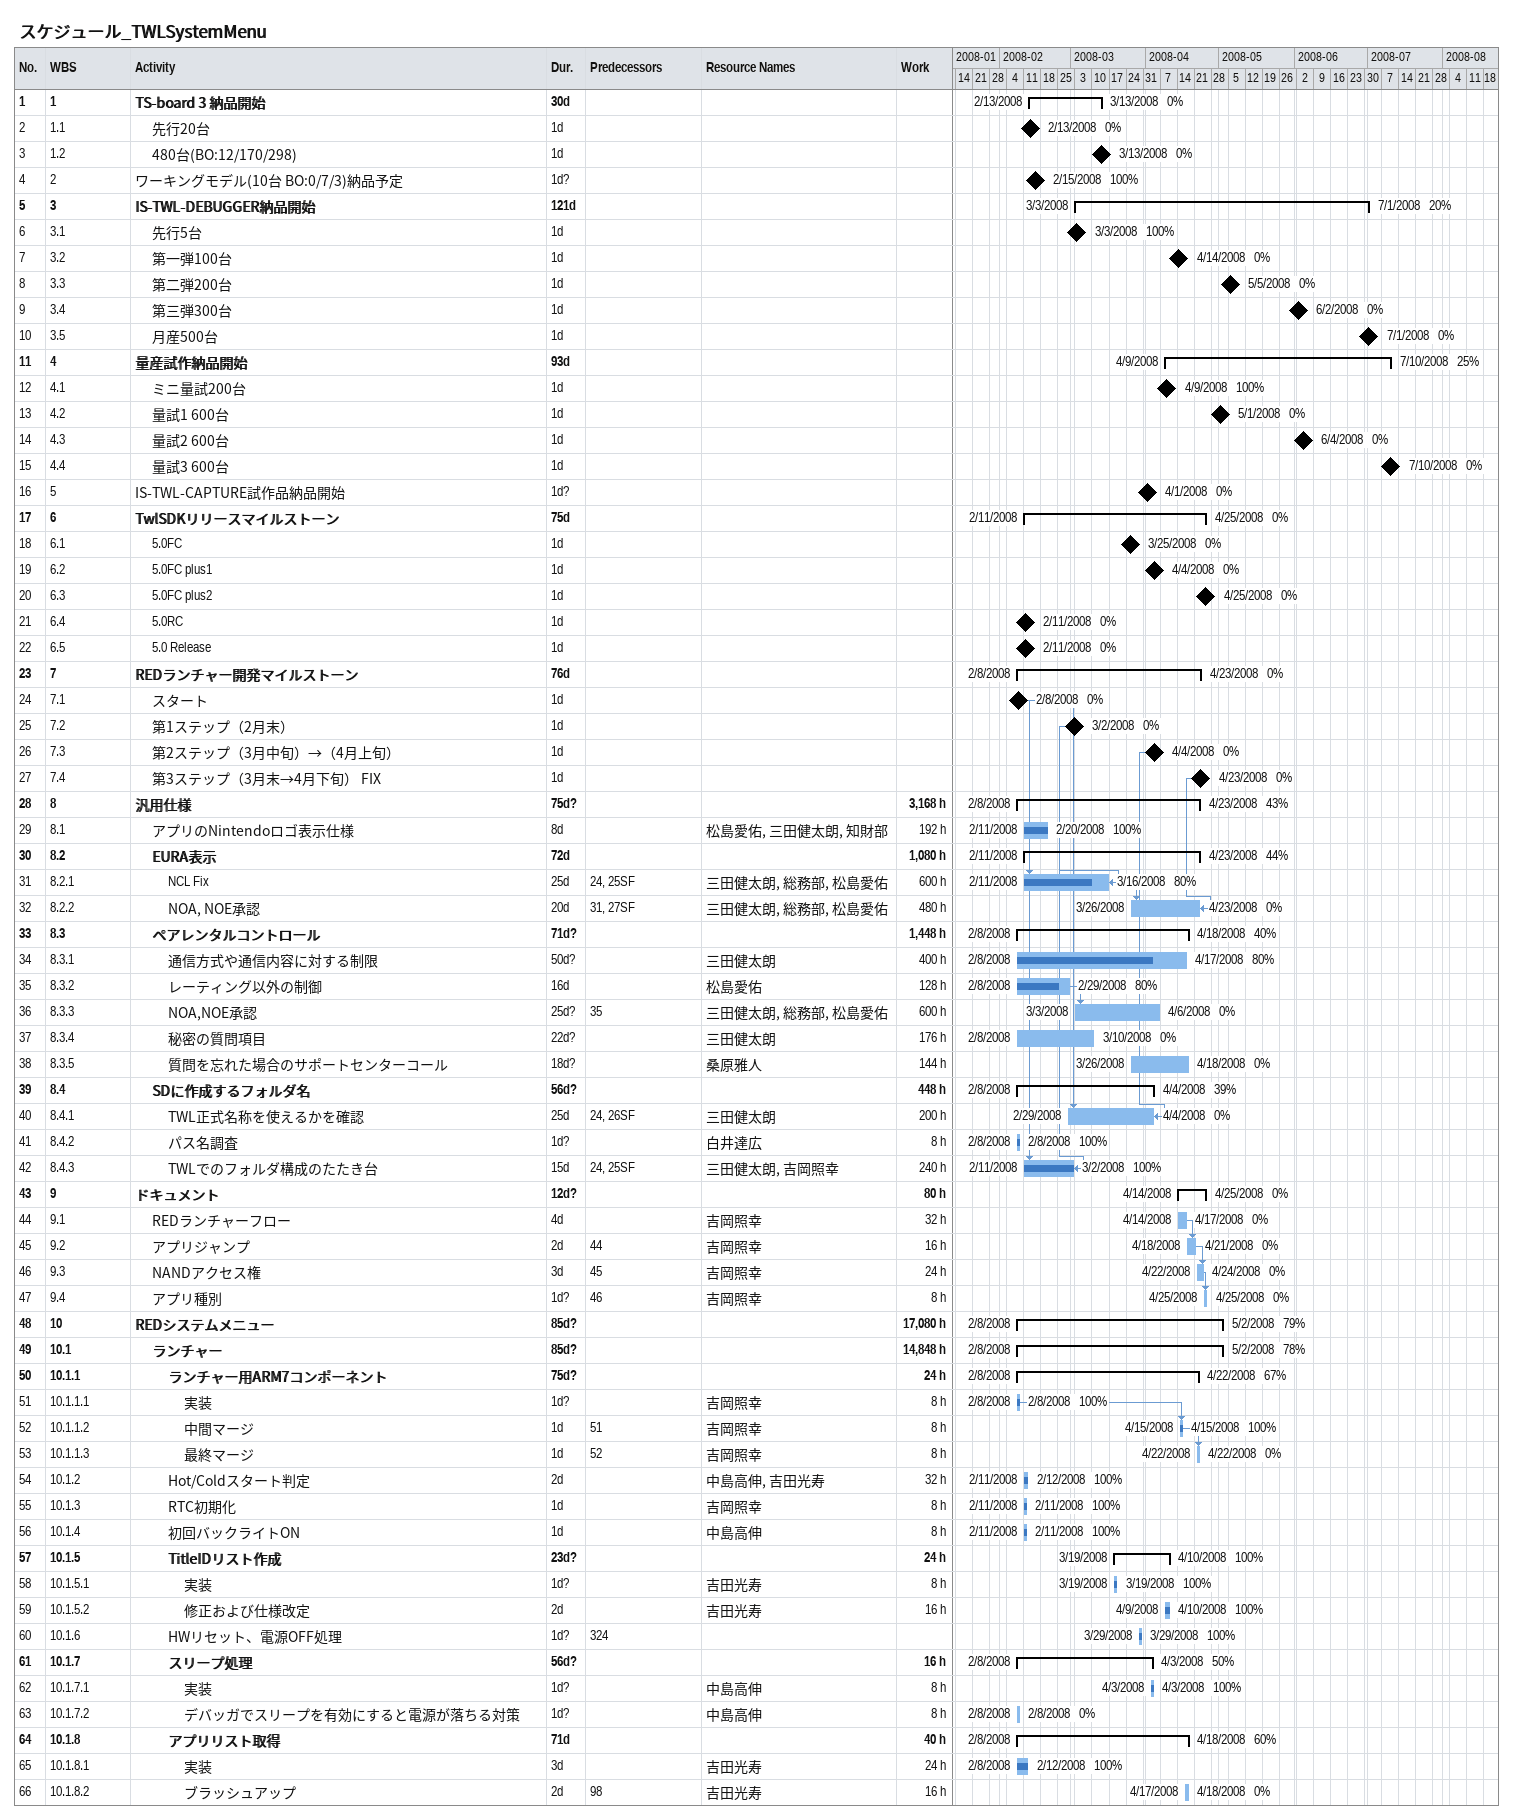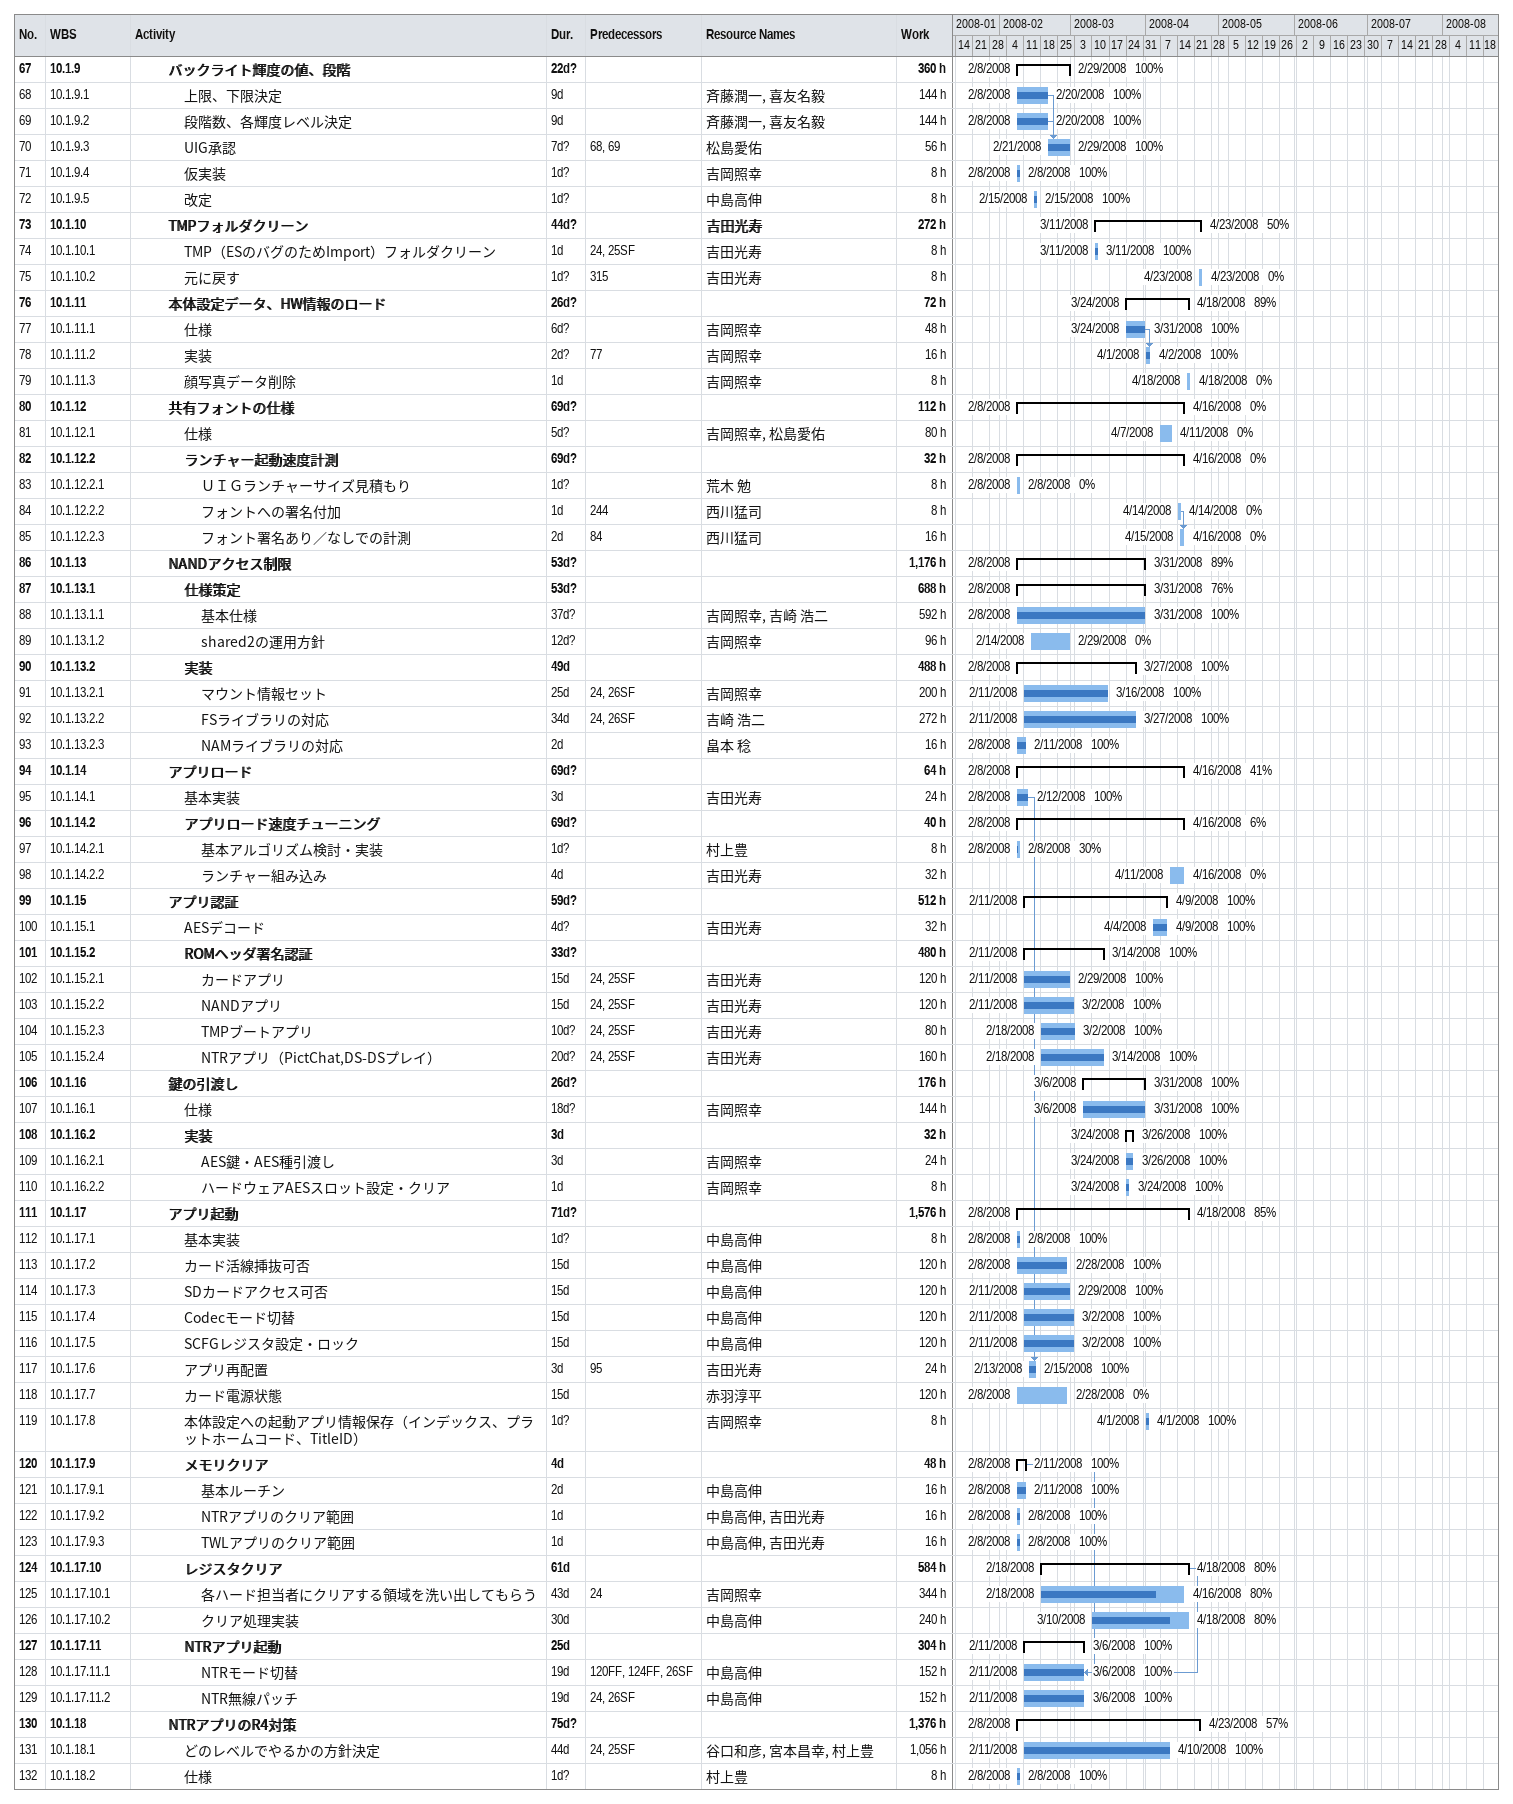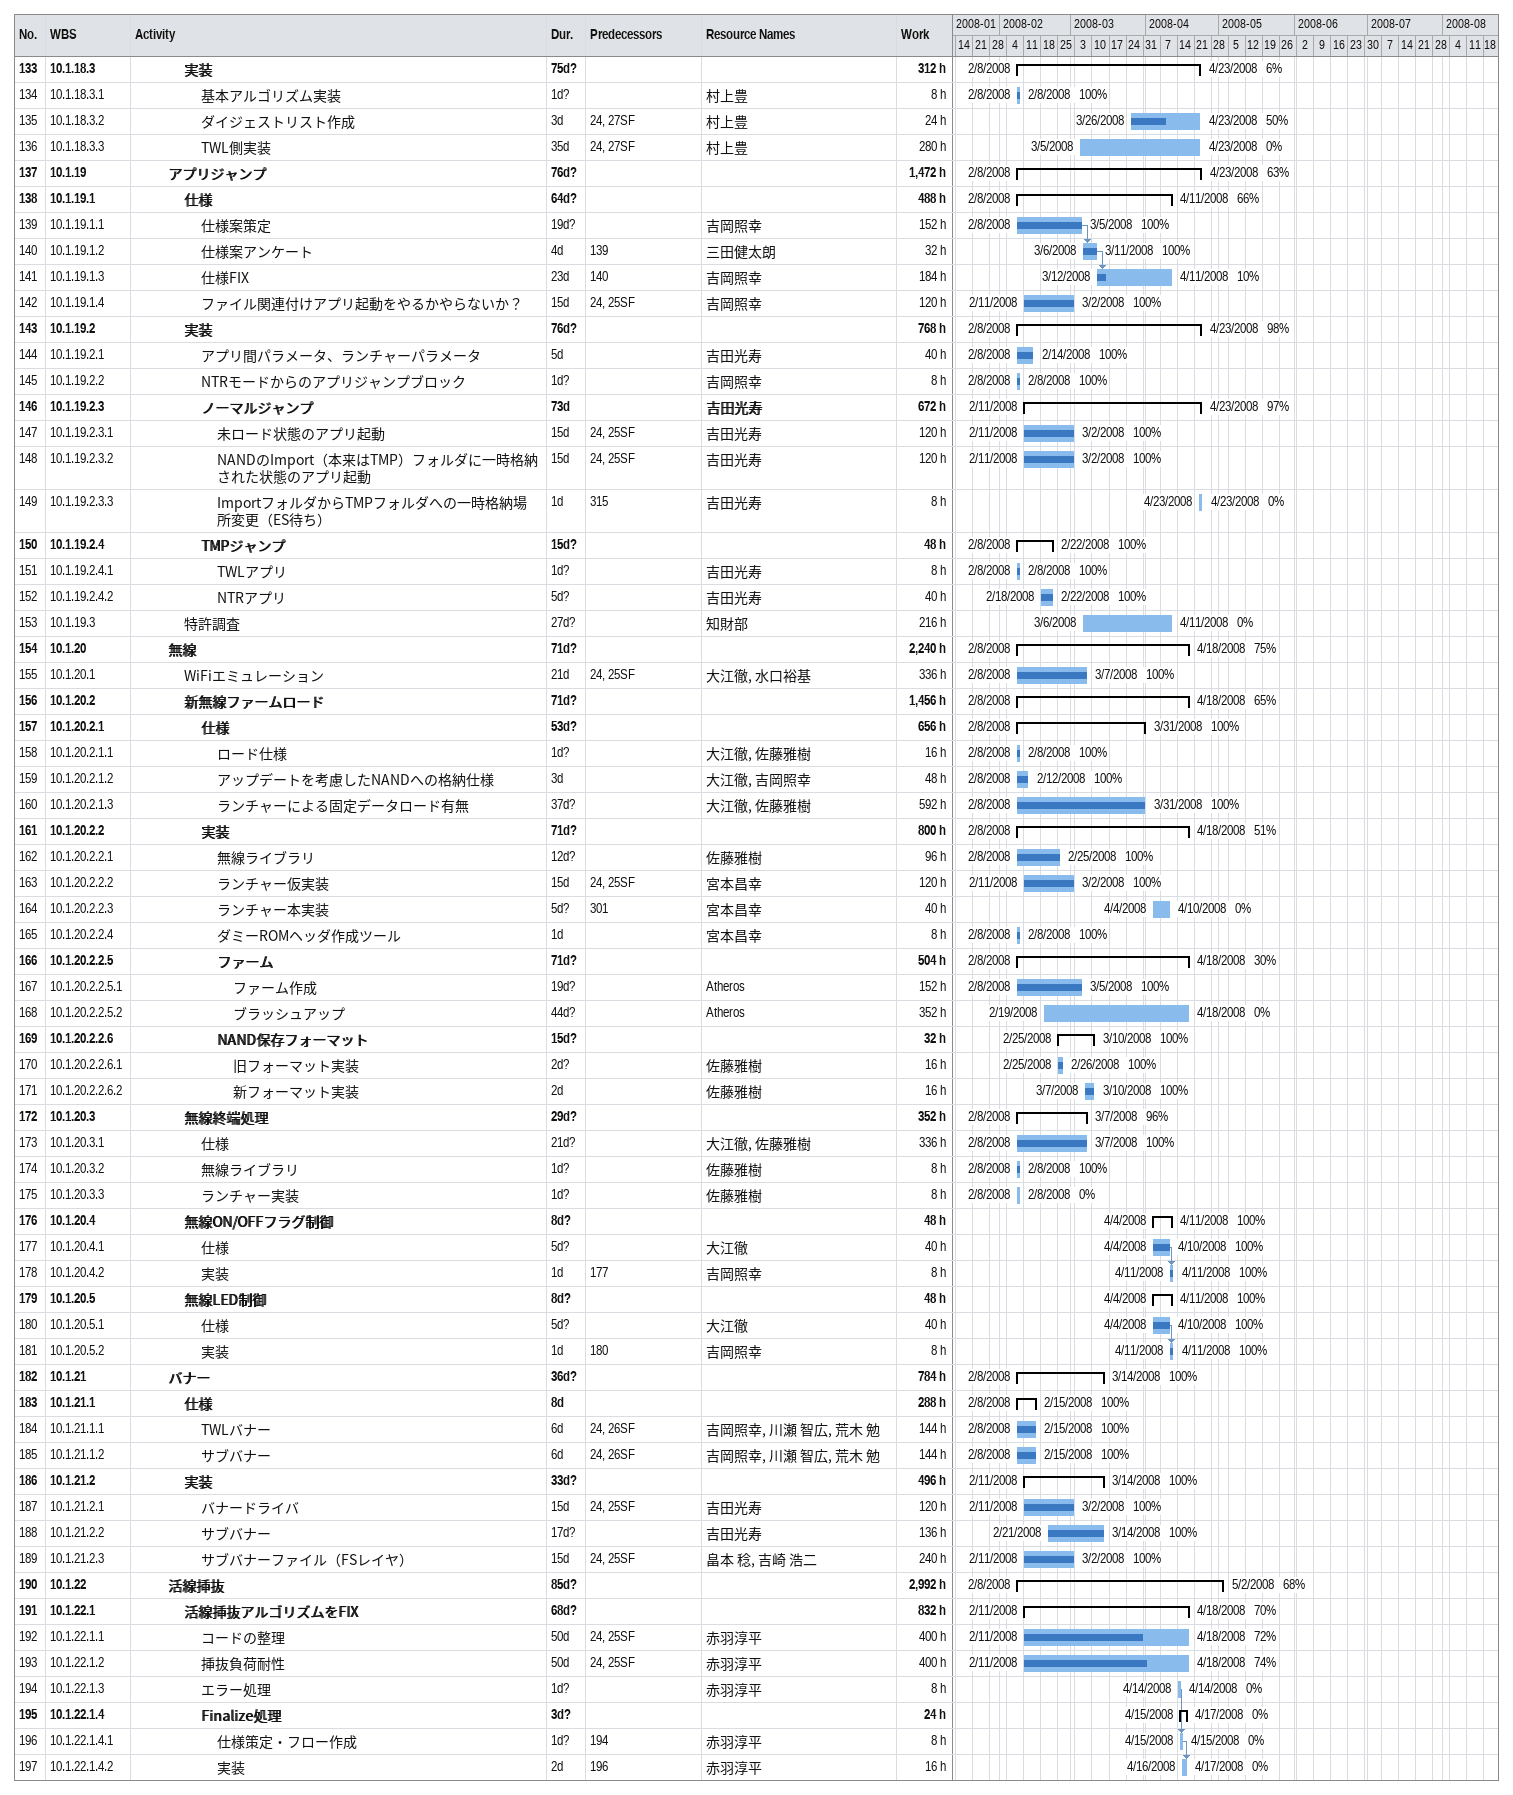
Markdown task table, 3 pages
スケジュール_TWLSystemMenu

| ID | WBS | Task | Duration | Start | Finish | Predecessors | Resources | % complete | Work (h) |
|---|---|---|---|---|---|---|---|---|---|
| 1 | 1 | **TS-board 3 納品開始** | 30d | 2008-02-13 | 2008-03-13 |  |  | 0 |  |
| 2 | 1.1 | 先行20台 | 1d | 2008-02-13 | 2008-02-13 |  |  | 0 |  |
| 3 | 1.2 | 480台(BO:12/170/298) | 1d | 2008-03-13 | 2008-03-13 |  |  | 0 |  |
| 4 | 2 | ワーキングモデル(10台 BO:0/7/3)納品予定 | 1d? | 2008-02-15 | 2008-02-15 |  |  | 100 |  |
| 5 | 3 | **IS-TWL-DEBUGGER納品開始** | 121d | 2008-03-03 | 2008-07-01 |  |  | 20 |  |
| 6 | 3.1 | 先行5台 | 1d | 2008-03-03 | 2008-03-03 |  |  | 100 |  |
| 7 | 3.2 | 第一弾100台 | 1d | 2008-04-14 | 2008-04-14 |  |  | 0 |  |
| 8 | 3.3 | 第二弾200台 | 1d | 2008-05-05 | 2008-05-05 |  |  | 0 |  |
| 9 | 3.4 | 第三弾300台 | 1d | 2008-06-02 | 2008-06-02 |  |  | 0 |  |
| 10 | 3.5 | 月産500台 | 1d | 2008-07-01 | 2008-07-01 |  |  | 0 |  |
| 11 | 4 | **量産試作納品開始** | 93d | 2008-04-09 | 2008-07-10 |  |  | 25 |  |
| 12 | 4.1 | ミニ量試200台 | 1d | 2008-04-09 | 2008-04-09 |  |  | 100 |  |
| 13 | 4.2 | 量試1 600台 | 1d | 2008-05-01 | 2008-05-01 |  |  | 0 |  |
| 14 | 4.3 | 量試2 600台 | 1d | 2008-06-04 | 2008-06-04 |  |  | 0 |  |
| 15 | 4.4 | 量試3 600台 | 1d | 2008-07-10 | 2008-07-10 |  |  | 0 |  |
| 16 | 5 | IS-TWL-CAPTURE試作品納品開始 | 1d? | 2008-04-01 | 2008-04-01 |  |  | 0 |  |
| 17 | 6 | **TwlSDKリリースマイルストーン** | 75d | 2008-02-11 | 2008-04-25 |  |  | 0 |  |
| 18 | 6.1 | 5.0FC | 1d | 2008-03-25 | 2008-03-25 |  |  | 0 |  |
| 19 | 6.2 | 5.0FC plus1 | 1d | 2008-04-04 | 2008-04-04 |  |  | 0 |  |
| 20 | 6.3 | 5.0FC plus2 | 1d | 2008-04-25 | 2008-04-25 |  |  | 0 |  |
| 21 | 6.4 | 5.0RC | 1d | 2008-02-11 | 2008-02-11 |  |  | 0 |  |
| 22 | 6.5 | 5.0 Release | 1d | 2008-02-11 | 2008-02-11 |  |  | 0 |  |
| 23 | 7 | **REDランチャー開発マイルストーン** | 76d | 2008-02-08 | 2008-04-23 |  |  | 0 |  |
| 24 | 7.1 | スタート | 1d | 2008-02-08 | 2008-02-08 |  |  | 0 |  |
| 25 | 7.2 | 第1ステップ（2月末） | 1d | 2008-03-02 | 2008-03-02 |  |  | 0 |  |
| 26 | 7.3 | 第2ステップ（3月中旬）→（4月上旬） | 1d | 2008-04-04 | 2008-04-04 |  |  | 0 |  |
| 27 | 7.4 | 第3ステップ（3月末→4月下旬） FIX | 1d | 2008-04-23 | 2008-04-23 |  |  | 0 |  |
| 28 | 8 | **汎用仕様** | 75d? | 2008-02-08 | 2008-04-23 |  |  | 43 | 3168 |
| 29 | 8.1 | アプリのNintendoロゴ表示仕様 | 8d | 2008-02-11 | 2008-02-20 |  | 松島愛佑, 三田健太朗, 知財部 | 100 | 192 |
| 30 | 8.2 | **EURA表示** | 72d | 2008-02-11 | 2008-04-23 |  |  | 44 | 1080 |
| 31 | 8.2.1 | NCL Fix | 25d | 2008-02-11 | 2008-03-16 | 24, 25SF | 三田健太朗, 総務部, 松島愛佑 | 80 | 600 |
| 32 | 8.2.2 | NOA, NOE承認 | 20d | 2008-03-26 | 2008-04-23 | 31, 27SF | 三田健太朗, 総務部, 松島愛佑 | 0 | 480 |
| 33 | 8.3 | **ペアレンタルコントロール** | 71d? | 2008-02-08 | 2008-04-18 |  |  | 40 | 1448 |
| 34 | 8.3.1 | 通信方式や通信内容に対する制限 | 50d? | 2008-02-08 | 2008-04-17 |  | 三田健太朗 | 80 | 400 |
| 35 | 8.3.2 | レーティング以外の制御 | 16d | 2008-02-08 | 2008-02-29 |  | 松島愛佑 | 80 | 128 |
| 36 | 8.3.3 | NOA,NOE承認 | 25d? | 2008-03-03 | 2008-04-06 | 35 | 三田健太朗, 総務部, 松島愛佑 | 0 | 600 |
| 37 | 8.3.4 | 秘密の質問項目 | 22d? | 2008-02-08 | 2008-03-10 |  | 三田健太朗 | 0 | 176 |
| 38 | 8.3.5 | 質問を忘れた場合のサポートセンターコール | 18d? | 2008-03-26 | 2008-04-18 |  | 桑原雅人 | 0 | 144 |
| 39 | 8.4 | **SDに作成するフォルダ名** | 56d? | 2008-02-08 | 2008-04-04 |  |  | 39 | 448 |
| 40 | 8.4.1 | TWL正式名称を使えるかを確認 | 25d | 2008-02-29 | 2008-04-04 | 24, 26SF | 三田健太朗 | 0 | 200 |
| 41 | 8.4.2 | パス名調査 | 1d? | 2008-02-08 | 2008-02-08 |  | 白井達広 | 100 | 8 |
| 42 | 8.4.3 | TWLでのフォルダ構成のたたき台 | 15d | 2008-02-11 | 2008-03-02 | 24, 25SF | 三田健太朗, 吉岡照幸 | 100 | 240 |
| 43 | 9 | **ドキュメント** | 12d? | 2008-04-14 | 2008-04-25 |  |  | 0 | 80 |
| 44 | 9.1 | REDランチャーフロー | 4d | 2008-04-14 | 2008-04-17 |  | 吉岡照幸 | 0 | 32 |
| 45 | 9.2 | アプリジャンプ | 2d | 2008-04-18 | 2008-04-21 | 44 | 吉岡照幸 | 0 | 16 |
| 46 | 9.3 | NANDアクセス権 | 3d | 2008-04-22 | 2008-04-24 | 45 | 吉岡照幸 | 0 | 24 |
| 47 | 9.4 | アプリ種別 | 1d? | 2008-04-25 | 2008-04-25 | 46 | 吉岡照幸 | 0 | 8 |
| 48 | 10 | **REDシステムメニュー** | 85d? | 2008-02-08 | 2008-05-02 |  |  | 79 | 17080 |
| 49 | 10.1 | **ランチャー** | 85d? | 2008-02-08 | 2008-05-02 |  |  | 78 | 14848 |
| 50 | 10.1.1 | **ランチャー用ARM7コンポーネント** | 75d? | 2008-02-08 | 2008-04-22 |  |  | 67 | 24 |
| 51 | 10.1.1.1 | 実装 | 1d? | 2008-02-08 | 2008-02-08 |  | 吉岡照幸 | 100 | 8 |
| 52 | 10.1.1.2 | 中間マージ | 1d | 2008-04-15 | 2008-04-15 | 51 | 吉岡照幸 | 100 | 8 |
| 53 | 10.1.1.3 | 最終マージ | 1d | 2008-04-22 | 2008-04-22 | 52 | 吉岡照幸 | 0 | 8 |
| 54 | 10.1.2 | Hot/Coldスタート判定 | 2d | 2008-02-11 | 2008-02-12 |  | 中島高伸, 吉田光寿 | 100 | 32 |
| 55 | 10.1.3 | RTC初期化 | 1d | 2008-02-11 | 2008-02-11 |  | 吉岡照幸 | 100 | 8 |
| 56 | 10.1.4 | 初回バックライトON | 1d | 2008-02-11 | 2008-02-11 |  | 中島高伸 | 100 | 8 |
| 57 | 10.1.5 | **TitleIDリスト作成** | 23d? | 2008-03-19 | 2008-04-10 |  |  | 100 | 24 |
| 58 | 10.1.5.1 | 実装 | 1d? | 2008-03-19 | 2008-03-19 |  | 吉田光寿 | 100 | 8 |
| 59 | 10.1.5.2 | 修正および仕様改定 | 2d | 2008-04-09 | 2008-04-10 |  | 吉田光寿 | 100 | 16 |
| 60 | 10.1.6 | HWリセット、電源OFF処理 | 1d? | 2008-03-29 | 2008-03-29 | 324 |  | 100 |  |
| 61 | 10.1.7 | **スリープ処理** | 56d? | 2008-02-08 | 2008-04-03 |  |  | 50 | 16 |
| 62 | 10.1.7.1 | 実装 | 1d? | 2008-04-03 | 2008-04-03 |  | 中島高伸 | 100 | 8 |
| 63 | 10.1.7.2 | デバッガでスリープを有効にすると電源が落ちる対策 | 1d? | 2008-02-08 | 2008-02-08 |  | 中島高伸 | 0 | 8 |
| 64 | 10.1.8 | **アプリリスト取得** | 71d | 2008-02-08 | 2008-04-18 |  |  | 60 | 40 |
| 65 | 10.1.8.1 | 実装 | 3d | 2008-02-08 | 2008-02-12 |  | 吉田光寿 | 100 | 24 |
| 66 | 10.1.8.2 | ブラッシュアップ | 2d | 2008-04-17 | 2008-04-18 | 98 | 吉田光寿 | 0 | 16 |
| 67 | 10.1.9 | **バックライト輝度の値、段階** | 22d? | 2008-02-08 | 2008-02-29 |  |  | 100 | 360 |
| 68 | 10.1.9.1 | 上限、下限決定 | 9d | 2008-02-08 | 2008-02-20 |  | 斉藤潤一, 喜友名毅 | 100 | 144 |
| 69 | 10.1.9.2 | 段階数、各輝度レベル決定 | 9d | 2008-02-08 | 2008-02-20 |  | 斉藤潤一, 喜友名毅 | 100 | 144 |
| 70 | 10.1.9.3 | UIG承認 | 7d? | 2008-02-21 | 2008-02-29 | 68, 69 | 松島愛佑 | 100 | 56 |
| 71 | 10.1.9.4 | 仮実装 | 1d? | 2008-02-08 | 2008-02-08 |  | 吉岡照幸 | 100 | 8 |
| 72 | 10.1.9.5 | 改定 | 1d? | 2008-02-15 | 2008-02-15 |  | 中島高伸 | 100 | 8 |
| 73 | 10.1.10 | **TMPフォルダクリーン** | 44d? | 2008-03-11 | 2008-04-23 |  | 吉田光寿 | 50 | 272 |
| 74 | 10.1.10.1 | TMP（ESのバグのためImport）フォルダクリーン | 1d | 2008-03-11 | 2008-03-11 | 24, 25SF | 吉田光寿 | 100 | 8 |
| 75 | 10.1.10.2 | 元に戻す | 1d? | 2008-04-23 | 2008-04-23 | 315 | 吉田光寿 | 0 | 8 |
| 76 | 10.1.11 | **本体設定データ、HW情報のロード** | 26d? | 2008-03-24 | 2008-04-18 |  |  | 89 | 72 |
| 77 | 10.1.11.1 | 仕様 | 6d? | 2008-03-24 | 2008-03-31 |  | 吉岡照幸 | 100 | 48 |
| 78 | 10.1.11.2 | 実装 | 2d? | 2008-04-01 | 2008-04-02 | 77 | 吉岡照幸 | 100 | 16 |
| 79 | 10.1.11.3 | 顔写真データ削除 | 1d | 2008-04-18 | 2008-04-18 |  | 吉岡照幸 | 0 | 8 |
| 80 | 10.1.12 | **共有フォントの仕様** | 69d? | 2008-02-08 | 2008-04-16 |  |  | 0 | 112 |
| 81 | 10.1.12.1 | 仕様 | 5d? | 2008-04-07 | 2008-04-11 |  | 吉岡照幸, 松島愛佑 | 0 | 80 |
| 82 | 10.1.12.2 | **ランチャー起動速度計測** | 69d? | 2008-02-08 | 2008-04-16 |  |  | 0 | 32 |
| 83 | 10.1.12.2.1 | ＵＩＧランチャーサイズ見積もり | 1d? | 2008-02-08 | 2008-02-08 |  | 荒木 勉 | 0 | 8 |
| 84 | 10.1.12.2.2 | フォントへの署名付加 | 1d | 2008-04-14 | 2008-04-14 | 244 | 西川猛司 | 0 | 8 |
| 85 | 10.1.12.2.3 | フォント署名あり／なしでの計測 | 2d | 2008-04-15 | 2008-04-16 | 84 | 西川猛司 | 0 | 16 |
| 86 | 10.1.13 | **NANDアクセス制限** | 53d? | 2008-02-08 | 2008-03-31 |  |  | 89 | 1176 |
| 87 | 10.1.13.1 | **仕様策定** | 53d? | 2008-02-08 | 2008-03-31 |  |  | 76 | 688 |
| 88 | 10.1.13.1.1 | 基本仕様 | 37d? | 2008-02-08 | 2008-03-31 |  | 吉岡照幸, 吉崎 浩二 | 100 | 592 |
| 89 | 10.1.13.1.2 | shared2の運用方針 | 12d? | 2008-02-14 | 2008-02-29 |  | 吉岡照幸 | 0 | 96 |
| 90 | 10.1.13.2 | **実装** | 49d | 2008-02-08 | 2008-03-27 |  |  | 100 | 488 |
| 91 | 10.1.13.2.1 | マウント情報セット | 25d | 2008-02-11 | 2008-03-16 | 24, 26SF | 吉岡照幸 | 100 | 200 |
| 92 | 10.1.13.2.2 | FSライブラリの対応 | 34d | 2008-02-11 | 2008-03-27 | 24, 26SF | 吉崎 浩二 | 100 | 272 |
| 93 | 10.1.13.2.3 | NAMライブラリの対応 | 2d | 2008-02-08 | 2008-02-11 |  | 畠本 稔 | 100 | 16 |
| 94 | 10.1.14 | **アプリロード** | 69d? | 2008-02-08 | 2008-04-16 |  |  | 41 | 64 |
| 95 | 10.1.14.1 | 基本実装 | 3d | 2008-02-08 | 2008-02-12 |  | 吉田光寿 | 100 | 24 |
| 96 | 10.1.14.2 | **アプリロード速度チューニング** | 69d? | 2008-02-08 | 2008-04-16 |  |  | 6 | 40 |
| 97 | 10.1.14.2.1 | 基本アルゴリズム検討・実装 | 1d? | 2008-02-08 | 2008-02-08 |  | 村上豊 | 30 | 8 |
| 98 | 10.1.14.2.2 | ランチャー組み込み | 4d | 2008-04-11 | 2008-04-16 |  | 吉田光寿 | 0 | 32 |
| 99 | 10.1.15 | **アプリ認証** | 59d? | 2008-02-11 | 2008-04-09 |  |  | 100 | 512 |
| 100 | 10.1.15.1 | AESデコード | 4d? | 2008-04-04 | 2008-04-09 |  | 吉田光寿 | 100 | 32 |
| 101 | 10.1.15.2 | **ROMヘッダ署名認証** | 33d? | 2008-02-11 | 2008-03-14 |  |  | 100 | 480 |
| 102 | 10.1.15.2.1 | カードアプリ | 15d | 2008-02-11 | 2008-02-29 | 24, 25SF | 吉田光寿 | 100 | 120 |
| 103 | 10.1.15.2.2 | NANDアプリ | 15d | 2008-02-11 | 2008-03-02 | 24, 25SF | 吉田光寿 | 100 | 120 |
| 104 | 10.1.15.2.3 | TMPブートアプリ | 10d? | 2008-02-18 | 2008-03-02 | 24, 25SF | 吉田光寿 | 100 | 80 |
| 105 | 10.1.15.2.4 | NTRアプリ（PictChat,DS-DSプレイ） | 20d? | 2008-02-18 | 2008-03-14 | 24, 25SF | 吉田光寿 | 100 | 160 |
| 106 | 10.1.16 | **鍵の引渡し** | 26d? | 2008-03-06 | 2008-03-31 |  |  | 100 | 176 |
| 107 | 10.1.16.1 | 仕様 | 18d? | 2008-03-06 | 2008-03-31 |  | 吉岡照幸 | 100 | 144 |
| 108 | 10.1.16.2 | **実装** | 3d | 2008-03-24 | 2008-03-26 |  |  | 100 | 32 |
| 109 | 10.1.16.2.1 | AES鍵・AES種引渡し | 3d | 2008-03-24 | 2008-03-26 |  | 吉岡照幸 | 100 | 24 |
| 110 | 10.1.16.2.2 | ハードウェアAESスロット設定・クリア | 1d | 2008-03-24 | 2008-03-24 |  | 吉岡照幸 | 100 | 8 |
| 111 | 10.1.17 | **アプリ起動** | 71d? | 2008-02-08 | 2008-04-18 |  |  | 85 | 1576 |
| 112 | 10.1.17.1 | 基本実装 | 1d? | 2008-02-08 | 2008-02-08 |  | 中島高伸 | 100 | 8 |
| 113 | 10.1.17.2 | カード活線挿抜可否 | 15d | 2008-02-08 | 2008-02-28 |  | 中島高伸 | 100 | 120 |
| 114 | 10.1.17.3 | SDカードアクセス可否 | 15d | 2008-02-11 | 2008-02-29 |  | 中島高伸 | 100 | 120 |
| 115 | 10.1.17.4 | Codecモード切替 | 15d | 2008-02-11 | 2008-03-02 |  | 中島高伸 | 100 | 120 |
| 116 | 10.1.17.5 | SCFGレジスタ設定・ロック | 15d | 2008-02-11 | 2008-03-02 |  | 中島高伸 | 100 | 120 |
| 117 | 10.1.17.6 | アプリ再配置 | 3d | 2008-02-13 | 2008-02-15 | 95 | 吉田光寿 | 100 | 24 |
| 118 | 10.1.17.7 | カード電源状態 | 15d | 2008-02-08 | 2008-02-28 |  | 赤羽淳平 | 0 | 120 |
| 119 | 10.1.17.8 | 本体設定への起動アプリ情報保存（インデックス、プラットホームコード、TitleID） | 1d? | 2008-04-01 | 2008-04-01 |  | 吉岡照幸 | 100 | 8 |
| 120 | 10.1.17.9 | **メモリクリア** | 4d | 2008-02-08 | 2008-02-11 |  |  | 100 | 48 |
| 121 | 10.1.17.9.1 | 基本ルーチン | 2d | 2008-02-08 | 2008-02-11 |  | 中島高伸 | 100 | 16 |
| 122 | 10.1.17.9.2 | NTRアプリのクリア範囲 | 1d | 2008-02-08 | 2008-02-08 |  | 中島高伸, 吉田光寿 | 100 | 16 |
| 123 | 10.1.17.9.3 | TWLアプリのクリア範囲 | 1d | 2008-02-08 | 2008-02-08 |  | 中島高伸, 吉田光寿 | 100 | 16 |
| 124 | 10.1.17.10 | **レジスタクリア** | 61d | 2008-02-18 | 2008-04-18 |  |  | 80 | 584 |
| 125 | 10.1.17.10.1 | 各ハード担当者にクリアする領域を洗い出してもらう | 43d | 2008-02-18 | 2008-04-16 | 24 | 吉岡照幸 | 80 | 344 |
| 126 | 10.1.17.10.2 | クリア処理実装 | 30d | 2008-03-10 | 2008-04-18 |  | 中島高伸 | 80 | 240 |
| 127 | 10.1.17.11 | **NTRアプリ起動** | 25d | 2008-02-11 | 2008-03-06 |  |  | 100 | 304 |
| 128 | 10.1.17.11.1 | NTRモード切替 | 19d | 2008-02-11 | 2008-03-06 | 120FF, 124FF, 26SF | 中島高伸 | 100 | 152 |
| 129 | 10.1.17.11.2 | NTR無線パッチ | 19d | 2008-02-11 | 2008-03-06 | 24, 26SF | 中島高伸 | 100 | 152 |
| 130 | 10.1.18 | **NTRアプリのR4対策** | 75d? | 2008-02-08 | 2008-04-23 |  |  | 57 | 1376 |
| 131 | 10.1.18.1 | どのレベルでやるかの方針決定 | 44d | 2008-02-11 | 2008-04-10 | 24, 25SF | 谷口和彦, 宮本昌幸, 村上豊 | 100 | 1056 |
| 132 | 10.1.18.2 | 仕様 | 1d? | 2008-02-08 | 2008-02-08 |  | 村上豊 | 100 | 8 |
| 133 | 10.1.18.3 | **実装** | 75d? | 2008-02-08 | 2008-04-23 |  |  | 6 | 312 |
| 134 | 10.1.18.3.1 | 基本アルゴリズム実装 | 1d? | 2008-02-08 | 2008-02-08 |  | 村上豊 | 100 | 8 |
| 135 | 10.1.18.3.2 | ダイジェストリスト作成 | 3d | 2008-03-26 | 2008-04-23 | 24, 27SF | 村上豊 | 50 | 24 |
| 136 | 10.1.18.3.3 | TWL側実装 | 35d | 2008-03-05 | 2008-04-23 | 24, 27SF | 村上豊 | 0 | 280 |
| 137 | 10.1.19 | **アプリジャンプ** | 76d? | 2008-02-08 | 2008-04-23 |  |  | 63 | 1472 |
| 138 | 10.1.19.1 | **仕様** | 64d? | 2008-02-08 | 2008-04-11 |  |  | 66 | 488 |
| 139 | 10.1.19.1.1 | 仕様案策定 | 19d? | 2008-02-08 | 2008-03-05 |  | 吉岡照幸 | 100 | 152 |
| 140 | 10.1.19.1.2 | 仕様案アンケート | 4d | 2008-03-06 | 2008-03-11 | 139 | 三田健太朗 | 100 | 32 |
| 141 | 10.1.19.1.3 | 仕様FIX | 23d | 2008-03-12 | 2008-04-11 | 140 | 吉岡照幸 | 10 | 184 |
| 142 | 10.1.19.1.4 | ファイル関連付けアプリ起動をやるかやらないか？ | 15d | 2008-02-11 | 2008-03-02 | 24, 25SF | 吉岡照幸 | 100 | 120 |
| 143 | 10.1.19.2 | **実装** | 76d? | 2008-02-08 | 2008-04-23 |  |  | 98 | 768 |
| 144 | 10.1.19.2.1 | アプリ間パラメータ、ランチャーパラメータ | 5d | 2008-02-08 | 2008-02-14 |  | 吉田光寿 | 100 | 40 |
| 145 | 10.1.19.2.2 | NTRモードからのアプリジャンプブロック | 1d? | 2008-02-08 | 2008-02-08 |  | 吉岡照幸 | 100 | 8 |
| 146 | 10.1.19.2.3 | **ノーマルジャンプ** | 73d | 2008-02-11 | 2008-04-23 |  | 吉田光寿 | 97 | 672 |
| 147 | 10.1.19.2.3.1 | 未ロード状態のアプリ起動 | 15d | 2008-02-11 | 2008-03-02 | 24, 25SF | 吉田光寿 | 100 | 120 |
| 148 | 10.1.19.2.3.2 | NANDのImport（本来はTMP）フォルダに一時格納された状態のアプリ起動 | 15d | 2008-02-11 | 2008-03-02 | 24, 25SF | 吉田光寿 | 100 | 120 |
| 149 | 10.1.19.2.3.3 | ImportフォルダからTMPフォルダへの一時格納場所変更（ES待ち） | 1d | 2008-04-23 | 2008-04-23 | 315 | 吉田光寿 | 0 | 8 |
| 150 | 10.1.19.2.4 | **TMPジャンプ** | 15d? | 2008-02-08 | 2008-02-22 |  |  | 100 | 48 |
| 151 | 10.1.19.2.4.1 | TWLアプリ | 1d? | 2008-02-08 | 2008-02-08 |  | 吉田光寿 | 100 | 8 |
| 152 | 10.1.19.2.4.2 | NTRアプリ | 5d? | 2008-02-18 | 2008-02-22 |  | 吉田光寿 | 100 | 40 |
| 153 | 10.1.19.3 | 特許調査 | 27d? | 2008-03-06 | 2008-04-11 |  | 知財部 | 0 | 216 |
| 154 | 10.1.20 | **無線** | 71d? | 2008-02-08 | 2008-04-18 |  |  | 75 | 2240 |
| 155 | 10.1.20.1 | WiFiエミュレーション | 21d | 2008-02-08 | 2008-03-07 | 24, 25SF | 大江徹, 水口裕基 | 100 | 336 |
| 156 | 10.1.20.2 | **新無線ファームロード** | 71d? | 2008-02-08 | 2008-04-18 |  |  | 65 | 1456 |
| 157 | 10.1.20.2.1 | **仕様** | 53d? | 2008-02-08 | 2008-03-31 |  |  | 100 | 656 |
| 158 | 10.1.20.2.1.1 | ロード仕様 | 1d? | 2008-02-08 | 2008-02-08 |  | 大江徹, 佐藤雅樹 | 100 | 16 |
| 159 | 10.1.20.2.1.2 | アップデートを考慮したNANDへの格納仕様 | 3d | 2008-02-08 | 2008-02-12 |  | 大江徹, 吉岡照幸 | 100 | 48 |
| 160 | 10.1.20.2.1.3 | ランチャーによる固定データロード有無 | 37d? | 2008-02-08 | 2008-03-31 |  | 大江徹, 佐藤雅樹 | 100 | 592 |
| 161 | 10.1.20.2.2 | **実装** | 71d? | 2008-02-08 | 2008-04-18 |  |  | 51 | 800 |
| 162 | 10.1.20.2.2.1 | 無線ライブラリ | 12d? | 2008-02-08 | 2008-02-25 |  | 佐藤雅樹 | 100 | 96 |
| 163 | 10.1.20.2.2.2 | ランチャー仮実装 | 15d | 2008-02-11 | 2008-03-02 | 24, 25SF | 宮本昌幸 | 100 | 120 |
| 164 | 10.1.20.2.2.3 | ランチャー本実装 | 5d? | 2008-04-04 | 2008-04-10 | 301 | 宮本昌幸 | 0 | 40 |
| 165 | 10.1.20.2.2.4 | ダミーROMヘッダ作成ツール | 1d | 2008-02-08 | 2008-02-08 |  | 宮本昌幸 | 100 | 8 |
| 166 | 10.1.20.2.2.5 | **ファーム** | 71d? | 2008-02-08 | 2008-04-18 |  |  | 30 | 504 |
| 167 | 10.1.20.2.2.5.1 | ファーム作成 | 19d? | 2008-02-08 | 2008-03-05 |  | Atheros | 100 | 152 |
| 168 | 10.1.20.2.2.5.2 | ブラッシュアップ | 44d? | 2008-02-19 | 2008-04-18 |  | Atheros | 0 | 352 |
| 169 | 10.1.20.2.2.6 | **NAND保存フォーマット** | 15d? | 2008-02-25 | 2008-03-10 |  |  | 100 | 32 |
| 170 | 10.1.20.2.2.6.1 | 旧フォーマット実装 | 2d? | 2008-02-25 | 2008-02-26 |  | 佐藤雅樹 | 100 | 16 |
| 171 | 10.1.20.2.2.6.2 | 新フォーマット実装 | 2d | 2008-03-07 | 2008-03-10 |  | 佐藤雅樹 | 100 | 16 |
| 172 | 10.1.20.3 | **無線終端処理** | 29d? | 2008-02-08 | 2008-03-07 |  |  | 96 | 352 |
| 173 | 10.1.20.3.1 | 仕様 | 21d? | 2008-02-08 | 2008-03-07 |  | 大江徹, 佐藤雅樹 | 100 | 336 |
| 174 | 10.1.20.3.2 | 無線ライブラリ | 1d? | 2008-02-08 | 2008-02-08 |  | 佐藤雅樹 | 100 | 8 |
| 175 | 10.1.20.3.3 | ランチャー実装 | 1d? | 2008-02-08 | 2008-02-08 |  | 佐藤雅樹 | 0 | 8 |
| 176 | 10.1.20.4 | **無線ON/OFFフラグ制御** | 8d? | 2008-04-04 | 2008-04-11 |  |  | 100 | 48 |
| 177 | 10.1.20.4.1 | 仕様 | 5d? | 2008-04-04 | 2008-04-10 |  | 大江徹 | 100 | 40 |
| 178 | 10.1.20.4.2 | 実装 | 1d | 2008-04-11 | 2008-04-11 | 177 | 吉岡照幸 | 100 | 8 |
| 179 | 10.1.20.5 | **無線LED制御** | 8d? | 2008-04-04 | 2008-04-11 |  |  | 100 | 48 |
| 180 | 10.1.20.5.1 | 仕様 | 5d? | 2008-04-04 | 2008-04-10 |  | 大江徹 | 100 | 40 |
| 181 | 10.1.20.5.2 | 実装 | 1d | 2008-04-11 | 2008-04-11 | 180 | 吉岡照幸 | 100 | 8 |
| 182 | 10.1.21 | **バナー** | 36d? | 2008-02-08 | 2008-03-14 |  |  | 100 | 784 |
| 183 | 10.1.21.1 | **仕様** | 8d | 2008-02-08 | 2008-02-15 |  |  | 100 | 288 |
| 184 | 10.1.21.1.1 | TWLバナー | 6d | 2008-02-08 | 2008-02-15 | 24, 26SF | 吉岡照幸, 川瀬 智広, 荒木 勉 | 100 | 144 |
| 185 | 10.1.21.1.2 | サブバナー | 6d | 2008-02-08 | 2008-02-15 | 24, 26SF | 吉岡照幸, 川瀬 智広, 荒木 勉 | 100 | 144 |
| 186 | 10.1.21.2 | **実装** | 33d? | 2008-02-11 | 2008-03-14 |  |  | 100 | 496 |
| 187 | 10.1.21.2.1 | バナードライバ | 15d | 2008-02-11 | 2008-03-02 | 24, 25SF | 吉田光寿 | 100 | 120 |
| 188 | 10.1.21.2.2 | サブバナー | 17d? | 2008-02-21 | 2008-03-14 |  | 吉田光寿 | 100 | 136 |
| 189 | 10.1.21.2.3 | サブバナーファイル（FSレイヤ） | 15d | 2008-02-11 | 2008-03-02 | 24, 25SF | 畠本 稔, 吉崎 浩二 | 100 | 240 |
| 190 | 10.1.22 | **活線挿抜** | 85d? | 2008-02-08 | 2008-05-02 |  |  | 68 | 2992 |
| 191 | 10.1.22.1 | **活線挿抜アルゴリズムをFIX** | 68d? | 2008-02-11 | 2008-04-18 |  |  | 70 | 832 |
| 192 | 10.1.22.1.1 | コードの整理 | 50d | 2008-02-11 | 2008-04-18 | 24, 25SF | 赤羽淳平 | 72 | 400 |
| 193 | 10.1.22.1.2 | 挿抜負荷耐性 | 50d | 2008-02-11 | 2008-04-18 | 24, 25SF | 赤羽淳平 | 74 | 400 |
| 194 | 10.1.22.1.3 | エラー処理 | 1d? | 2008-04-14 | 2008-04-14 |  | 赤羽淳平 | 0 | 8 |
| 195 | 10.1.22.1.4 | **Finalize処理** | 3d? | 2008-04-15 | 2008-04-17 |  |  | 0 | 24 |
| 196 | 10.1.22.1.4.1 | 仕様策定・フロー作成 | 1d? | 2008-04-15 | 2008-04-15 | 194 | 赤羽淳平 | 0 | 8 |
| 197 | 10.1.22.1.4.2 | 実装 | 2d | 2008-04-16 | 2008-04-17 | 196 | 赤羽淳平 | 0 | 16 |
